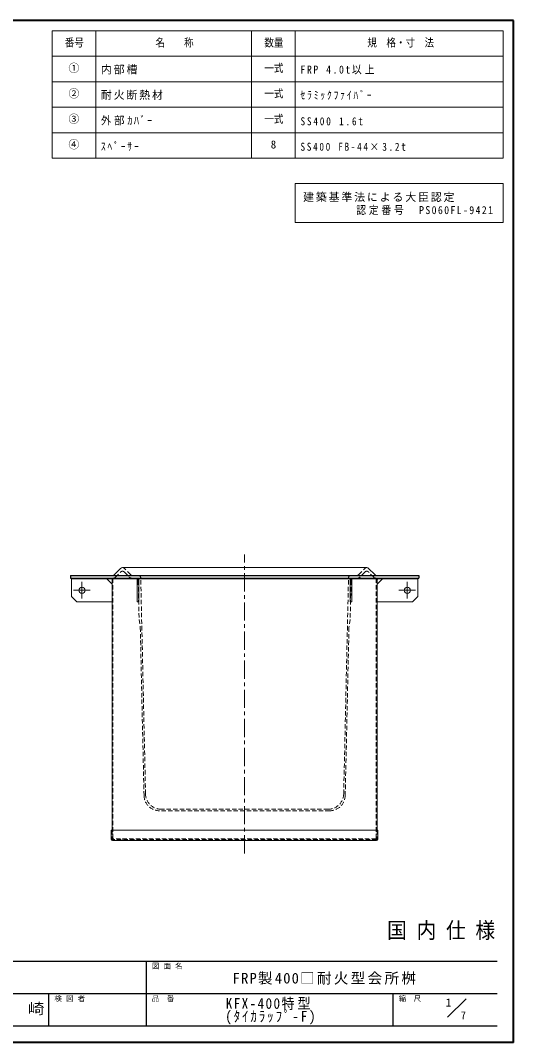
# Model space of a CAD drawing. Units: millimetres at full size, sheet at 1:7; details may follow other scales. Extents: x -1486 to 1349, y -951 to 1016.
# Drawn here: x 400 to 1349, y -951 to 1016 of the extents above; entities that cross this region are included whole.
import ezdxf
from ezdxf.enums import TextEntityAlignment as Align

# ---------------------------------------------------------------- set-up
doc = ezdxf.new("R2010")
doc.units = ezdxf.units.MM
doc.header["$LTSCALE"] = 7
doc.linetypes.add('CHAIN1', pattern=[8, 5, -1, 1, -1])
doc.linetypes.add('DASHED1', pattern=[1.8, 1.2, -0.6])
doc.layers.add('0-0', color=4, linetype='Continuous', lineweight=9)
doc.styles.add('ＭＳ ゴシック', font='')
doc.styles.get('ＭＳ ゴシック').set_extended_font_data('MS Gothic')

msp = doc.modelspace()

# ---------------------------------------------------------------- linework, layer by layer
at = {"layer": '0-0', "color": 1, "lineweight": 40}
for p, q in [((1349.039, 1016.339), (-1485.961, 1016.339)), ((1349.039, -950.661), (1349.039, 1016.339)), ((1349.039, -950.661), (-1485.961, -950.661))]:
    msp.add_line(p, q, dxfattribs=at)
at = {"layer": '0-0', "color": 3, "lineweight": 18}
for p, q in [((461.039, 751.339), (461.039, 996.339)), ((1329.039, 996.339), (461.039, 996.339)), ((545.039, 751.339), (545.039, 996.339)), ((845.039, 751.339), (845.039, 996.339)), ((929.039, 751.339), (929.039, 996.339)), ((1329.039, 751.339), (1329.039, 996.339)), ((1329.039, 947.339), (461.039, 947.339)), ((1329.039, 898.339), (461.039, 898.339)), ((1329.039, 849.339), (461.039, 849.339)), ((1329.039, 800.339), (461.039, 800.339)), ((1329.039, 751.339), (461.039, 751.339)), ((929.039, 702.339), (929.039, 627.339)), ((1329.039, 702.339), (929.039, 702.339)), ((1329.039, 702.339), (1329.039, 627.339)), ((1329.039, 627.339), (929.039, 627.339))]:
    msp.add_line(p, q, dxfattribs=at)
at = {"layer": '0-0', "linetype": 'CHAIN1'}
for p, q in [((831.539, -586.661), (831.539, -11.661)), ((518.539, -96.261), (518.539, -64.261)), ((1144.539, -96.261), (1144.539, -64.261)), ((502.539, -80.261), (534.539, -80.261)), ((1160.539, -80.261), (1128.539, -80.261))]:
    msp.add_line(p, q, dxfattribs=at)
at = {"layer": '0-0', "color": 7, "lineweight": 18}
for p, q in [((581.221, -50.159), (592.966, -38.163)), ((596.539, -36.661), (1066.539, -36.661)), ((1081.857, -50.159), (1070.112, -38.163)), ((498.539, -56.661), (498.539, -58.261)), ((498.539, -58.261), (1164.539, -58.261)), ((624.939, -58.261), (624.939, -102.261)), ((628.139, -58.261), (628.139, -102.261)), ((1034.939, -58.261), (1034.939, -102.261)), ((1038.139, -58.261), (1038.139, -102.261)), ((1164.539, -56.661), (1164.539, -58.261)), ((576.539, -59.861), (576.539, -541.661)), ((1086.539, -59.861), (1086.539, -541.661)), ((624.939, -102.261), (628.139, -102.261)), ((1038.139, -102.261), (1034.939, -102.261)), ((574.939, -541.661), (1088.139, -541.661)), ((574.939, -559.061), (574.939, -541.661)), ((1088.139, -559.061), (1088.139, -541.661)), ((1085.539, -561.661), (577.539, -561.661)), ((1222.184, -902.016), (1257.539, -866.661))]:
    msp.add_line(p, q, dxfattribs=at)
at = {"layer": '0-0', "linetype": 'DASHED1'}
for p, q in [((611.857, -50.159), (600.112, -38.163)), ((1051.221, -50.159), (1062.966, -38.163)), ((583.179, -55.159), (592.966, -45.163)), ((600.112, -45.163), (609.899, -55.159)), ((640.887, -472.327), (631.648, -56.55)), ((1022.191, -472.327), (1031.43, -56.55)), ((1062.966, -45.163), (1053.179, -55.159)), ((1079.899, -55.159), (1070.112, -45.163)), ((578.139, -557.461), (578.139, -59.861)), ((626.758, -61.55), (628.427, -136.661)), ((1036.321, -61.55), (1034.651, -136.661)), ((1084.939, -557.461), (1084.939, -59.861)), ((628.427, -136.661), (630.761, -151.661)), ((1034.651, -136.661), (1032.318, -151.661)), ((637.953, -475.327), (630.761, -151.661)), ((1025.125, -475.327), (1032.318, -151.661)), ((995.132, -504.661), (667.946, -504.661)), ((992.198, -501.661), (670.88, -501.661)), ((576.539, -541.661), (576.539, -559.061)), ((1086.539, -541.661), (1086.539, -559.061)), ((1085.539, -560.061), (577.539, -560.061)), ((1083.939, -558.461), (579.139, -558.461)), ((596.539, -558.461), (596.539, -560.061)), ((1066.539, -558.461), (1066.539, -560.061))]:
    msp.add_line(p, q, dxfattribs=at)
at = {"layer": '0-0', "color": 5, "lineweight": 25}
for p, q in [((496.539, -51.661), (496.539, -56.661)), ((496.539, -56.661), (1166.539, -56.661))]:
    msp.add_line(p, q, dxfattribs=at)
at = {"layer": '0-0'}
for p, q in [((498.539, -58.261), (498.539, -92.261)), ((576.539, -68.261), (566.539, -58.261)), ((1086.539, -68.261), (1096.539, -58.261)), ((1164.539, -58.261), (1164.539, -92.261)), ((498.539, -92.261), (508.539, -102.261)), ((1164.539, -92.261), (1154.539, -102.261)), ((508.539, -102.261), (576.539, -102.261)), ((1154.539, -102.261), (1086.539, -102.261))]:
    msp.add_line(p, q, dxfattribs=at)
at = {"layer": '0-0', "color": 6, "lineweight": 25}
for p, q in [((-1454.461, -794.161), (1317.539, -794.161)), ((642.539, -919.161), (642.539, -794.161)), ((1317.539, -856.661), (-107.461, -856.661)), ((455.039, -919.161), (455.039, -856.661)), ((1117.539, -919.161), (1117.539, -856.661)), ((1317.539, -919.161), (-1454.461, -919.161))]:
    msp.add_line(p, q, dxfattribs=at)
at = {"layer": '0-0', "color": 5, "lineweight": 25}
msp.add_lwpolyline([(496.539, -51.661), (1166.539, -51.661), (1166.539, -56.661)], dxfattribs=at)
at = {"layer": '0-0'}
for centre in [(518.539, -80.261), (1144.539, -80.261)]:
    msp.add_circle(centre, 6, dxfattribs=at)
at = {"layer": '0-0', "color": 7, "lineweight": 18}
for centre, radius, start, end in [((596.539, -41.661), 5, 90, 135.6053), ((1066.539, -41.661), 5, 44.3947, 90), ((574.939, -59.861), 1.6, 0, 90), ((577.649, -46.661), 5, 270, 315.6053), ((1085.43, -46.661), 5, 224.3947, 270), ((1088.139, -59.861), 1.6, 90, 180), ((577.539, -559.061), 2.6, 180, 270), ((1085.539, -559.061), 2.6, 270, 0)]:
    msp.add_arc(centre, radius, start, end, dxfattribs=at)
at = {"layer": '0-0', "linetype": 'DASHED1'}
for centre, radius, start, end in [((596.539, -41.661), 5, 44.3947, 90), ((1066.539, -41.661), 5, 90, 135.6053), ((574.939, -59.861), 3.2, 0, 90), ((579.607, -51.661), 5, 270, 315.6053), ((596.539, -48.661), 5, 44.3947, 135.6053), ((613.471, -51.661), 5, 224.3947, 270), ((615.43, -46.661), 5, 224.3947, 270), ((621.759, -61.661), 5, 1.27303, 90), ((626.649, -56.661), 5, 1.27303, 90), ((1036.429, -56.661), 5, 90, 178.72697), ((1041.319, -61.661), 5, 90, 178.72697), ((1047.649, -46.661), 5, 270, 315.6053), ((1049.607, -51.661), 5, 270, 315.6053), ((1066.539, -48.661), 5, 44.3947, 135.6053), ((1083.471, -51.661), 5, 224.3947, 270), ((1088.139, -59.861), 3.2, 90, 180), ((667.946, -474.661), 30, 181.27303, 270), ((670.88, -471.661), 30, 181.27303, 270), ((992.198, -471.661), 30, 270, 358.72697), ((995.132, -474.661), 30, 270, 358.72697), ((579.139, -557.461), 2.6, 180, 270), ((577.539, -559.061), 1, 180, 270), ((579.139, -557.461), 1, 180, 270), ((1083.939, -557.461), 1, 270, 0), ((1083.939, -557.461), 2.6, 270, 0), ((1085.539, -559.061), 1, 270, 0)]:
    msp.add_arc(centre, radius, start, end, dxfattribs=at)

# ---------------------------------------------------------------- texts
at = {"layer": '0-0', "color": 7, "style": 'ＭＳ ゴシック'}
for s, height, width, p in [('名\u3000\u3000称', 15.4, 0.85, (660.039, 961.339)), ('数量', 15.4, 0.85, (869.539, 961.339)), ('規\u3000格・寸\u3000法', 15.4, 0.85, (1067.789, 961.339)), ('番号', 15.4, 0.85, (485.539, 961.339)), ('一式', 15.4, 0.85, (869.539, 912.339)), ('一式', 15.4, 0.85, (869.539, 863.339)), ('一式', 15.4, 0.85, (869.539, 814.339)), ('国 内 仕 様', 30.79, 0.9, (1105.789, -759.161)), ('千\u3000崎', 20.53, 1.15, (350.039, -901.911))]:
    msp.add_text(s, height=height, dxfattribs=dict(at, width=width)).set_placement(p, align=Align.BOTTOM_LEFT)
for s, height, p in [('①', 15.4, (492.539, 912.339)), ('②', 15.4, (492.539, 863.339)), ('③', 15.4, (492.539, 814.339)), ('④', 15.4, (492.539, 765.339)), ('8', 15.4, (881.789, 765.339)), ('図 面 名', 10.26, (653.039, -811.661)), ('検 図 者', 10.26, (465.539, -874.161)), ('品\u3000番', 10.26, (653.039, -874.161)), ('縮\u3000尺', 10.26, (1128.039, -874.161)), ('1', 15.4, (1218.628, -885.927)), ('7', 15.4, (1247.132, -910.693))]:
    msp.add_text(s, height=height, dxfattribs=at).set_placement(p, align=Align.BOTTOM_LEFT)
at = {"layer": '0-0', "color": 7, "attachment_point": 7, "style": 'ＭＳ ゴシック'}
for s, insert, char_height in [('\\T1.17;内部槽', (555.039, 912.339), 15.4), ('\\T1.31;\\W0.9;FRP\\~4.0t以上', (939.039, 912.339), 15.4), ('\\T1.17;耐火断熱材', (555.039, 863.339), 15.4), ('\\T1.39;\\W0.85;ｾﾗﾐｯｸﾌｧｲﾊﾞｰ', (939.039, 863.339), 15.4), ('\\T1.27;\\W0.95;外部ｶﾊﾞｰ', (555.039, 814.339), 15.4), ('\\T1.39;\\W0.85;SS400\\~1.6t', (939.039, 814.339), 15.4), ('\\T1.39;\\W0.85;ｽﾍﾟｰｻｰ', (555.039, 765.339), 15.4), ('\\T1.36;\\W0.85;SS400\\~FB-44×3.2t', (939.039, 765.339), 15.4), ('\\T1.17;建築基準法による大臣認定', (944.039, 666.839), 15.4), ('\\T1.28;\\W0.9;認定番号\u3000PS060FL-9421', (1046.289, 641.839), 15.4), ('\\T1.16;FRP製400□耐火型会所桝', (808.539, -839.411), 20.53), ('\\T1.22;\\W0.9;KFX-400特型', (795.164, -887.911), 20.53), ('\\T1.28;\\W0.9;(ﾀｲｶﾗｯﾌﾟ-F)', (794.289, -915.911), 20.53)]:
    msp.add_mtext(s, dxfattribs=dict(at, insert=insert, char_height=char_height))

doc.saveas('drawing.dxf')
